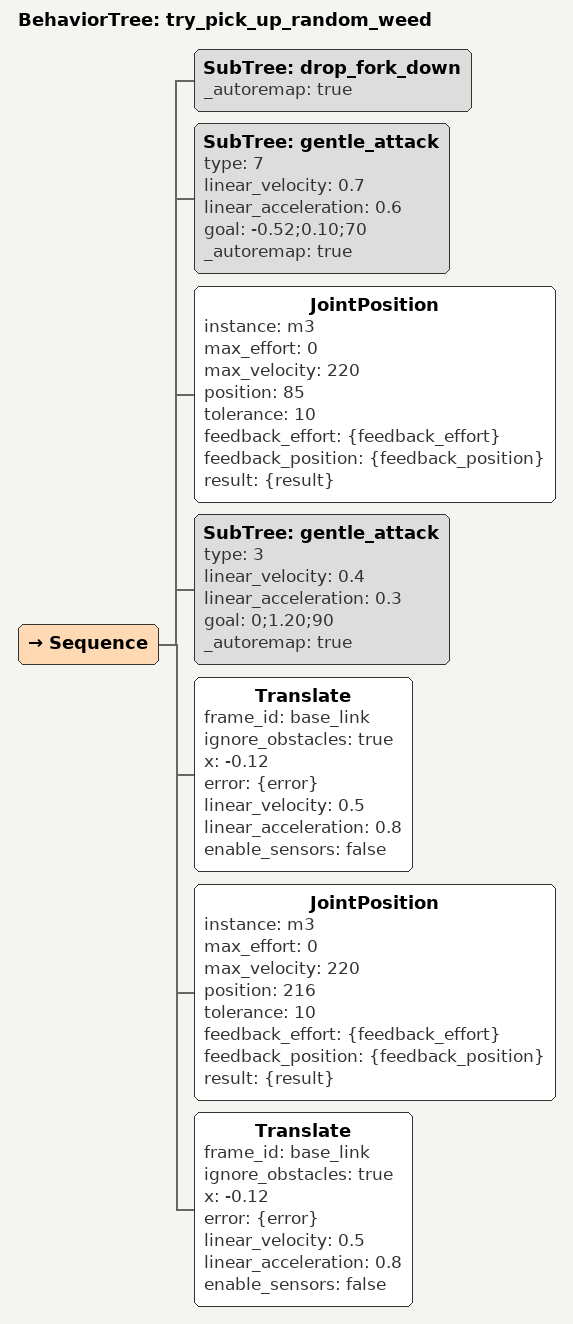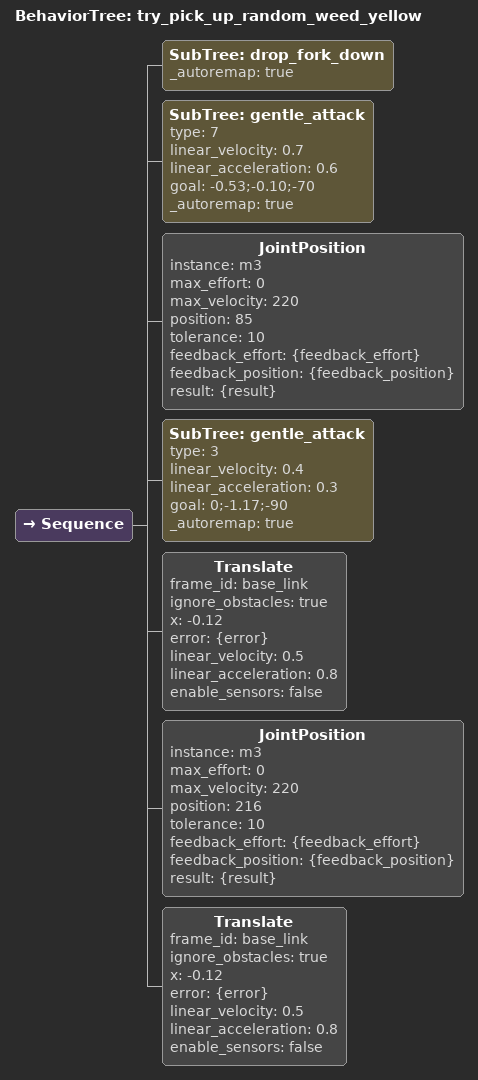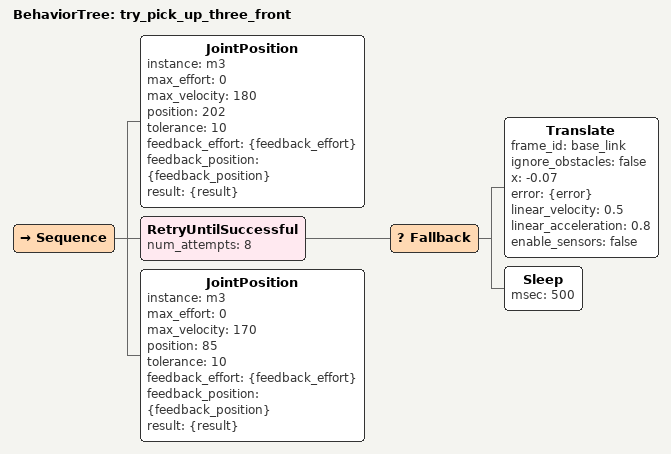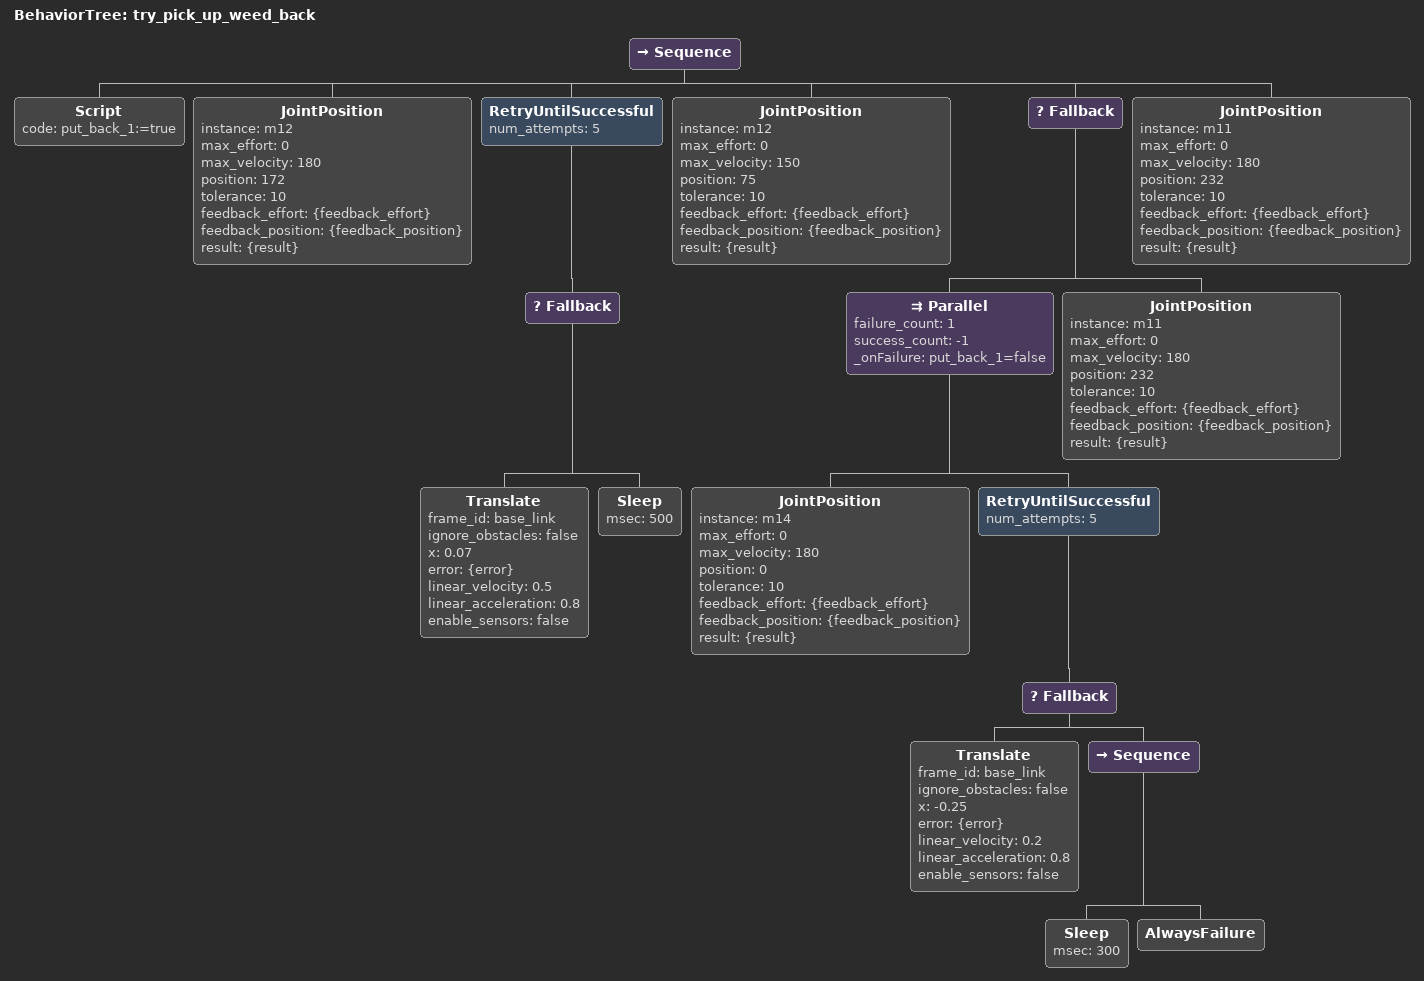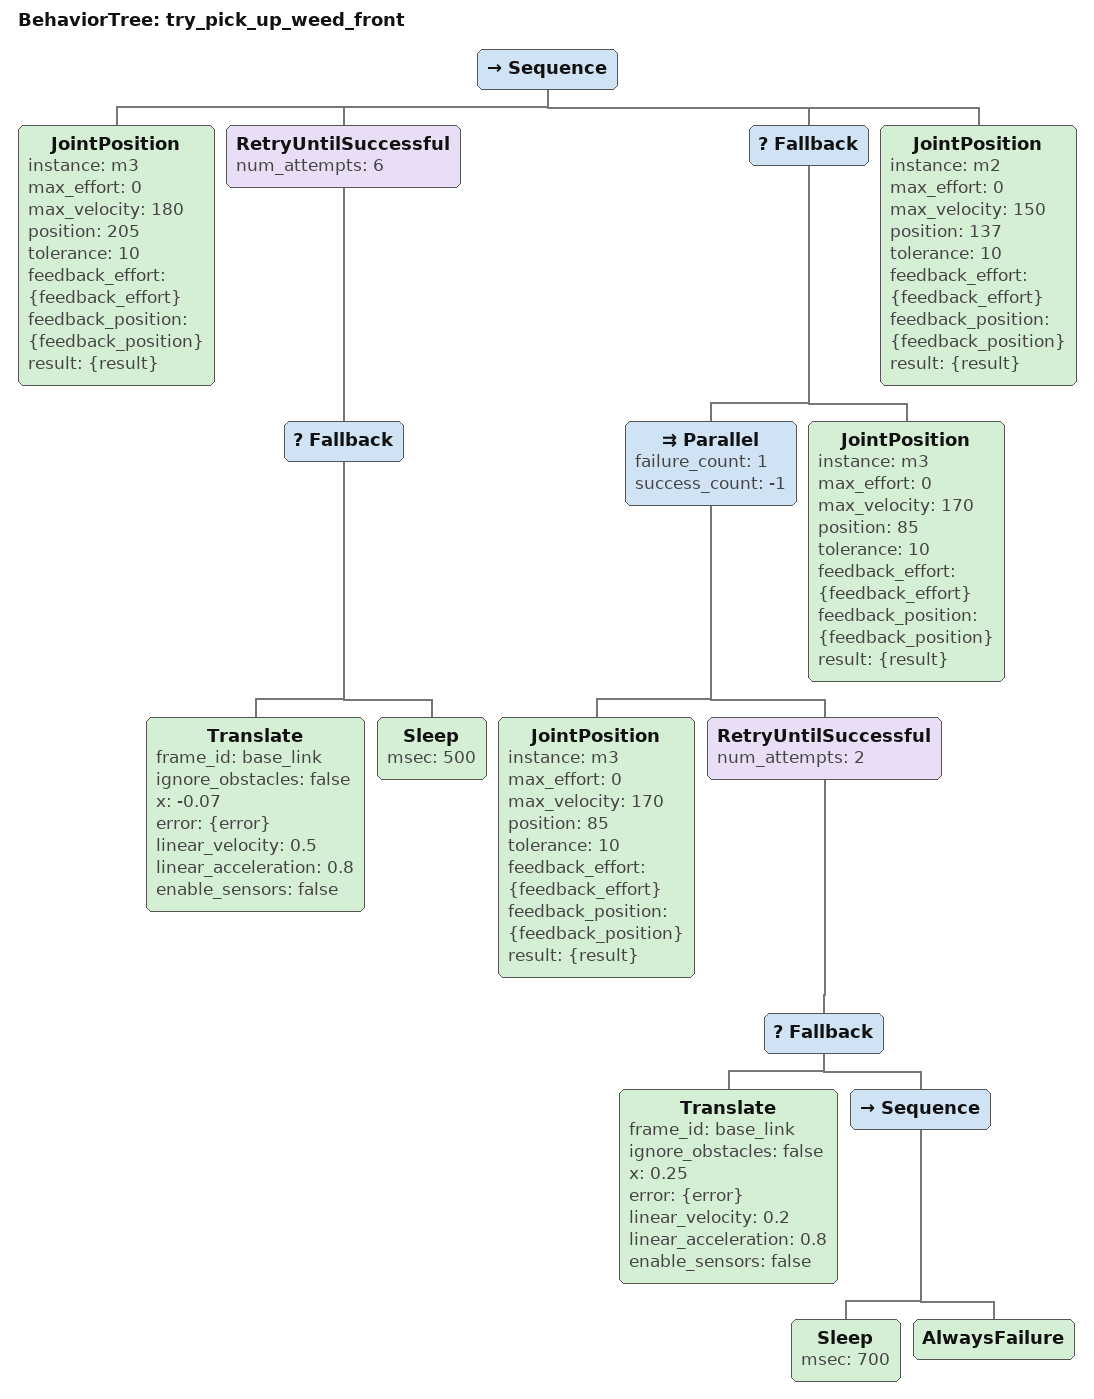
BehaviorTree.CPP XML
<?xml version="1.0" encoding="UTF-8"?>
<root BTCPP_format="4">
  <BehaviorTree ID="try_pick_up_random_weed">
    <Sequence>
      <SubTree ID="drop_fork_down"
               _autoremap="true"/>
      <SubTree ID="gentle_attack"
               type="7"
               linear_velocity="0.7"
               linear_acceleration="0.6"
               goal="-0.52;0.10;70"
               _autoremap="true"/>
      <JointPosition instance="m3"
                     max_effort="0"
                     max_velocity="220"
                     position="85"
                     tolerance="10"
                     feedback_effort="{feedback_effort}"
                     feedback_position="{feedback_position}"
                     result="{result}"/>
      <SubTree ID="gentle_attack"
               type="3"
               linear_velocity="0.4"
               linear_acceleration="0.3"
               goal="0;1.20;90"
               _autoremap="true"/>
      <Translate frame_id="base_link"
                 ignore_obstacles="true"
                 x="-0.12"
                 error="{error}"
                 linear_velocity="0.5"
                 linear_acceleration="0.8"
                 enable_sensors="false"/>
      <JointPosition instance="m3"
                     max_effort="0"
                     max_velocity="220"
                     position="216"
                     tolerance="10"
                     feedback_effort="{feedback_effort}"
                     feedback_position="{feedback_position}"
                     result="{result}"/>
      <Translate frame_id="base_link"
                 ignore_obstacles="true"
                 x="-0.12"
                 error="{error}"
                 linear_velocity="0.5"
                 linear_acceleration="0.8"
                 enable_sensors="false"/>
    </Sequence>
  </BehaviorTree>

  <BehaviorTree ID="try_pick_up_random_weed_yellow">
    <Sequence>
      <SubTree ID="drop_fork_down"
               _autoremap="true"/>
      <SubTree ID="gentle_attack"
               type="7"
               linear_velocity="0.7"
               linear_acceleration="0.6"
               goal="-0.53;-0.10;-70"
               _autoremap="true"/>
      <JointPosition instance="m3"
                     max_effort="0"
                     max_velocity="220"
                     position="85"
                     tolerance="10"
                     feedback_effort="{feedback_effort}"
                     feedback_position="{feedback_position}"
                     result="{result}"/>
      <SubTree ID="gentle_attack"
               type="3"
               linear_velocity="0.4"
               linear_acceleration="0.3"
               goal="0;-1.17;-90"
               _autoremap="true"/>
      <Translate frame_id="base_link"
                 ignore_obstacles="true"
                 x="-0.12"
                 error="{error}"
                 linear_velocity="0.5"
                 linear_acceleration="0.8"
                 enable_sensors="false"/>
      <JointPosition instance="m3"
                     max_effort="0"
                     max_velocity="220"
                     position="216"
                     tolerance="10"
                     feedback_effort="{feedback_effort}"
                     feedback_position="{feedback_position}"
                     result="{result}"/>
      <Translate frame_id="base_link"
                 ignore_obstacles="true"
                 x="-0.12"
                 error="{error}"
                 linear_velocity="0.5"
                 linear_acceleration="0.8"
                 enable_sensors="false"/>
    </Sequence>
  </BehaviorTree>

  <BehaviorTree ID="try_pick_up_three_front">
    <Sequence>
      <JointPosition instance="m3"
                     max_effort="0"
                     max_velocity="180"
                     position="202"
                     tolerance="10"
                     feedback_effort="{feedback_effort}"
                     feedback_position="{feedback_position}"
                     result="{result}"/>
      <RetryUntilSuccessful num_attempts="8">
        <Fallback>
          <Translate frame_id="base_link"
                     ignore_obstacles="false"
                     x="-0.07"
                     error="{error}"
                     linear_velocity="0.5"
                     linear_acceleration="0.8"
                     enable_sensors="false"/>
          <Sleep msec="500"/>
        </Fallback>
      </RetryUntilSuccessful>
      <JointPosition instance="m3"
                     max_effort="0"
                     max_velocity="170"
                     position="85"
                     tolerance="10"
                     feedback_effort="{feedback_effort}"
                     feedback_position="{feedback_position}"
                     result="{result}"/>
    </Sequence>
  </BehaviorTree>

  <BehaviorTree ID="try_pick_up_weed_back">
    <Sequence>
      <Script code="put_back_1:=true"/>
      <JointPosition instance="m12"
                     max_effort="0"
                     max_velocity="180"
                     position="172"
                     tolerance="10"
                     feedback_effort="{feedback_effort}"
                     feedback_position="{feedback_position}"
                     result="{result}"/>
      <RetryUntilSuccessful num_attempts="5">
        <Fallback>
          <Translate frame_id="base_link"
                     ignore_obstacles="false"
                     x="0.07"
                     error="{error}"
                     linear_velocity="0.5"
                     linear_acceleration="0.8"
                     enable_sensors="false"/>
          <Sleep msec="500"/>
        </Fallback>
      </RetryUntilSuccessful>
      <JointPosition instance="m12"
                     max_effort="0"
                     max_velocity="150"
                     position="75"
                     tolerance="10"
                     feedback_effort="{feedback_effort}"
                     feedback_position="{feedback_position}"
                     result="{result}"/>
      <Fallback>
        <Parallel failure_count="1"
                  success_count="-1"
                  _onFailure="put_back_1=false">
          <JointPosition instance="m14"
                         max_effort="0"
                         max_velocity="180"
                         position="0"
                         tolerance="10"
                         feedback_effort="{feedback_effort}"
                         feedback_position="{feedback_position}"
                         result="{result}"/>
          <RetryUntilSuccessful num_attempts="5">
            <Fallback>
              <Translate frame_id="base_link"
                         ignore_obstacles="false"
                         x="-0.25"
                         error="{error}"
                         linear_velocity="0.2"
                         linear_acceleration="0.8"
                         enable_sensors="false"/>
              <Sequence>
                <Sleep msec="300"/>
                <AlwaysFailure/>
              </Sequence>
            </Fallback>
          </RetryUntilSuccessful>
        </Parallel>
        <JointPosition instance="m11"
                       max_effort="0"
                       max_velocity="180"
                       position="232"
                       tolerance="10"
                       feedback_effort="{feedback_effort}"
                       feedback_position="{feedback_position}"
                       result="{result}"/>
      </Fallback>
      <JointPosition instance="m11"
                     max_effort="0"
                     max_velocity="180"
                     position="232"
                     tolerance="10"
                     feedback_effort="{feedback_effort}"
                     feedback_position="{feedback_position}"
                     result="{result}"/>
    </Sequence>
  </BehaviorTree>

  <BehaviorTree ID="try_pick_up_weed_front">
    <Sequence>
      <JointPosition instance="m3"
                     max_effort="0"
                     max_velocity="180"
                     position="205"
                     tolerance="10"
                     feedback_effort="{feedback_effort}"
                     feedback_position="{feedback_position}"
                     result="{result}"/>
      <RetryUntilSuccessful num_attempts="6">
        <Fallback>
          <Translate frame_id="base_link"
                     ignore_obstacles="false"
                     x="-0.07"
                     error="{error}"
                     linear_velocity="0.5"
                     linear_acceleration="0.8"
                     enable_sensors="false"/>
          <Sleep msec="500"/>
        </Fallback>
      </RetryUntilSuccessful>
      <Fallback>
        <Parallel failure_count="1"
                  success_count="-1">
          <JointPosition instance="m3"
                         max_effort="0"
                         max_velocity="170"
                         position="85"
                         tolerance="10"
                         feedback_effort="{feedback_effort}"
                         feedback_position="{feedback_position}"
                         result="{result}"/>
          <RetryUntilSuccessful num_attempts="2">
            <Fallback>
              <Translate frame_id="base_link"
                         ignore_obstacles="false"
                         x="0.25"
                         error="{error}"
                         linear_velocity="0.2"
                         linear_acceleration="0.8"
                         enable_sensors="false"/>
              <Sequence>
                <Sleep msec="700"/>
                <AlwaysFailure/>
              </Sequence>
            </Fallback>
          </RetryUntilSuccessful>
        </Parallel>
        <JointPosition instance="m3"
                       max_effort="0"
                       max_velocity="170"
                       position="85"
                       tolerance="10"
                       feedback_effort="{feedback_effort}"
                       feedback_position="{feedback_position}"
                       result="{result}"/>
      </Fallback>
      <JointPosition instance="m2"
                     max_effort="0"
                     max_velocity="150"
                     position="137"
                     tolerance="10"
                     feedback_effort="{feedback_effort}"
                     feedback_position="{feedback_position}"
                     result="{result}"/>
    </Sequence>
  </BehaviorTree>

</root>
